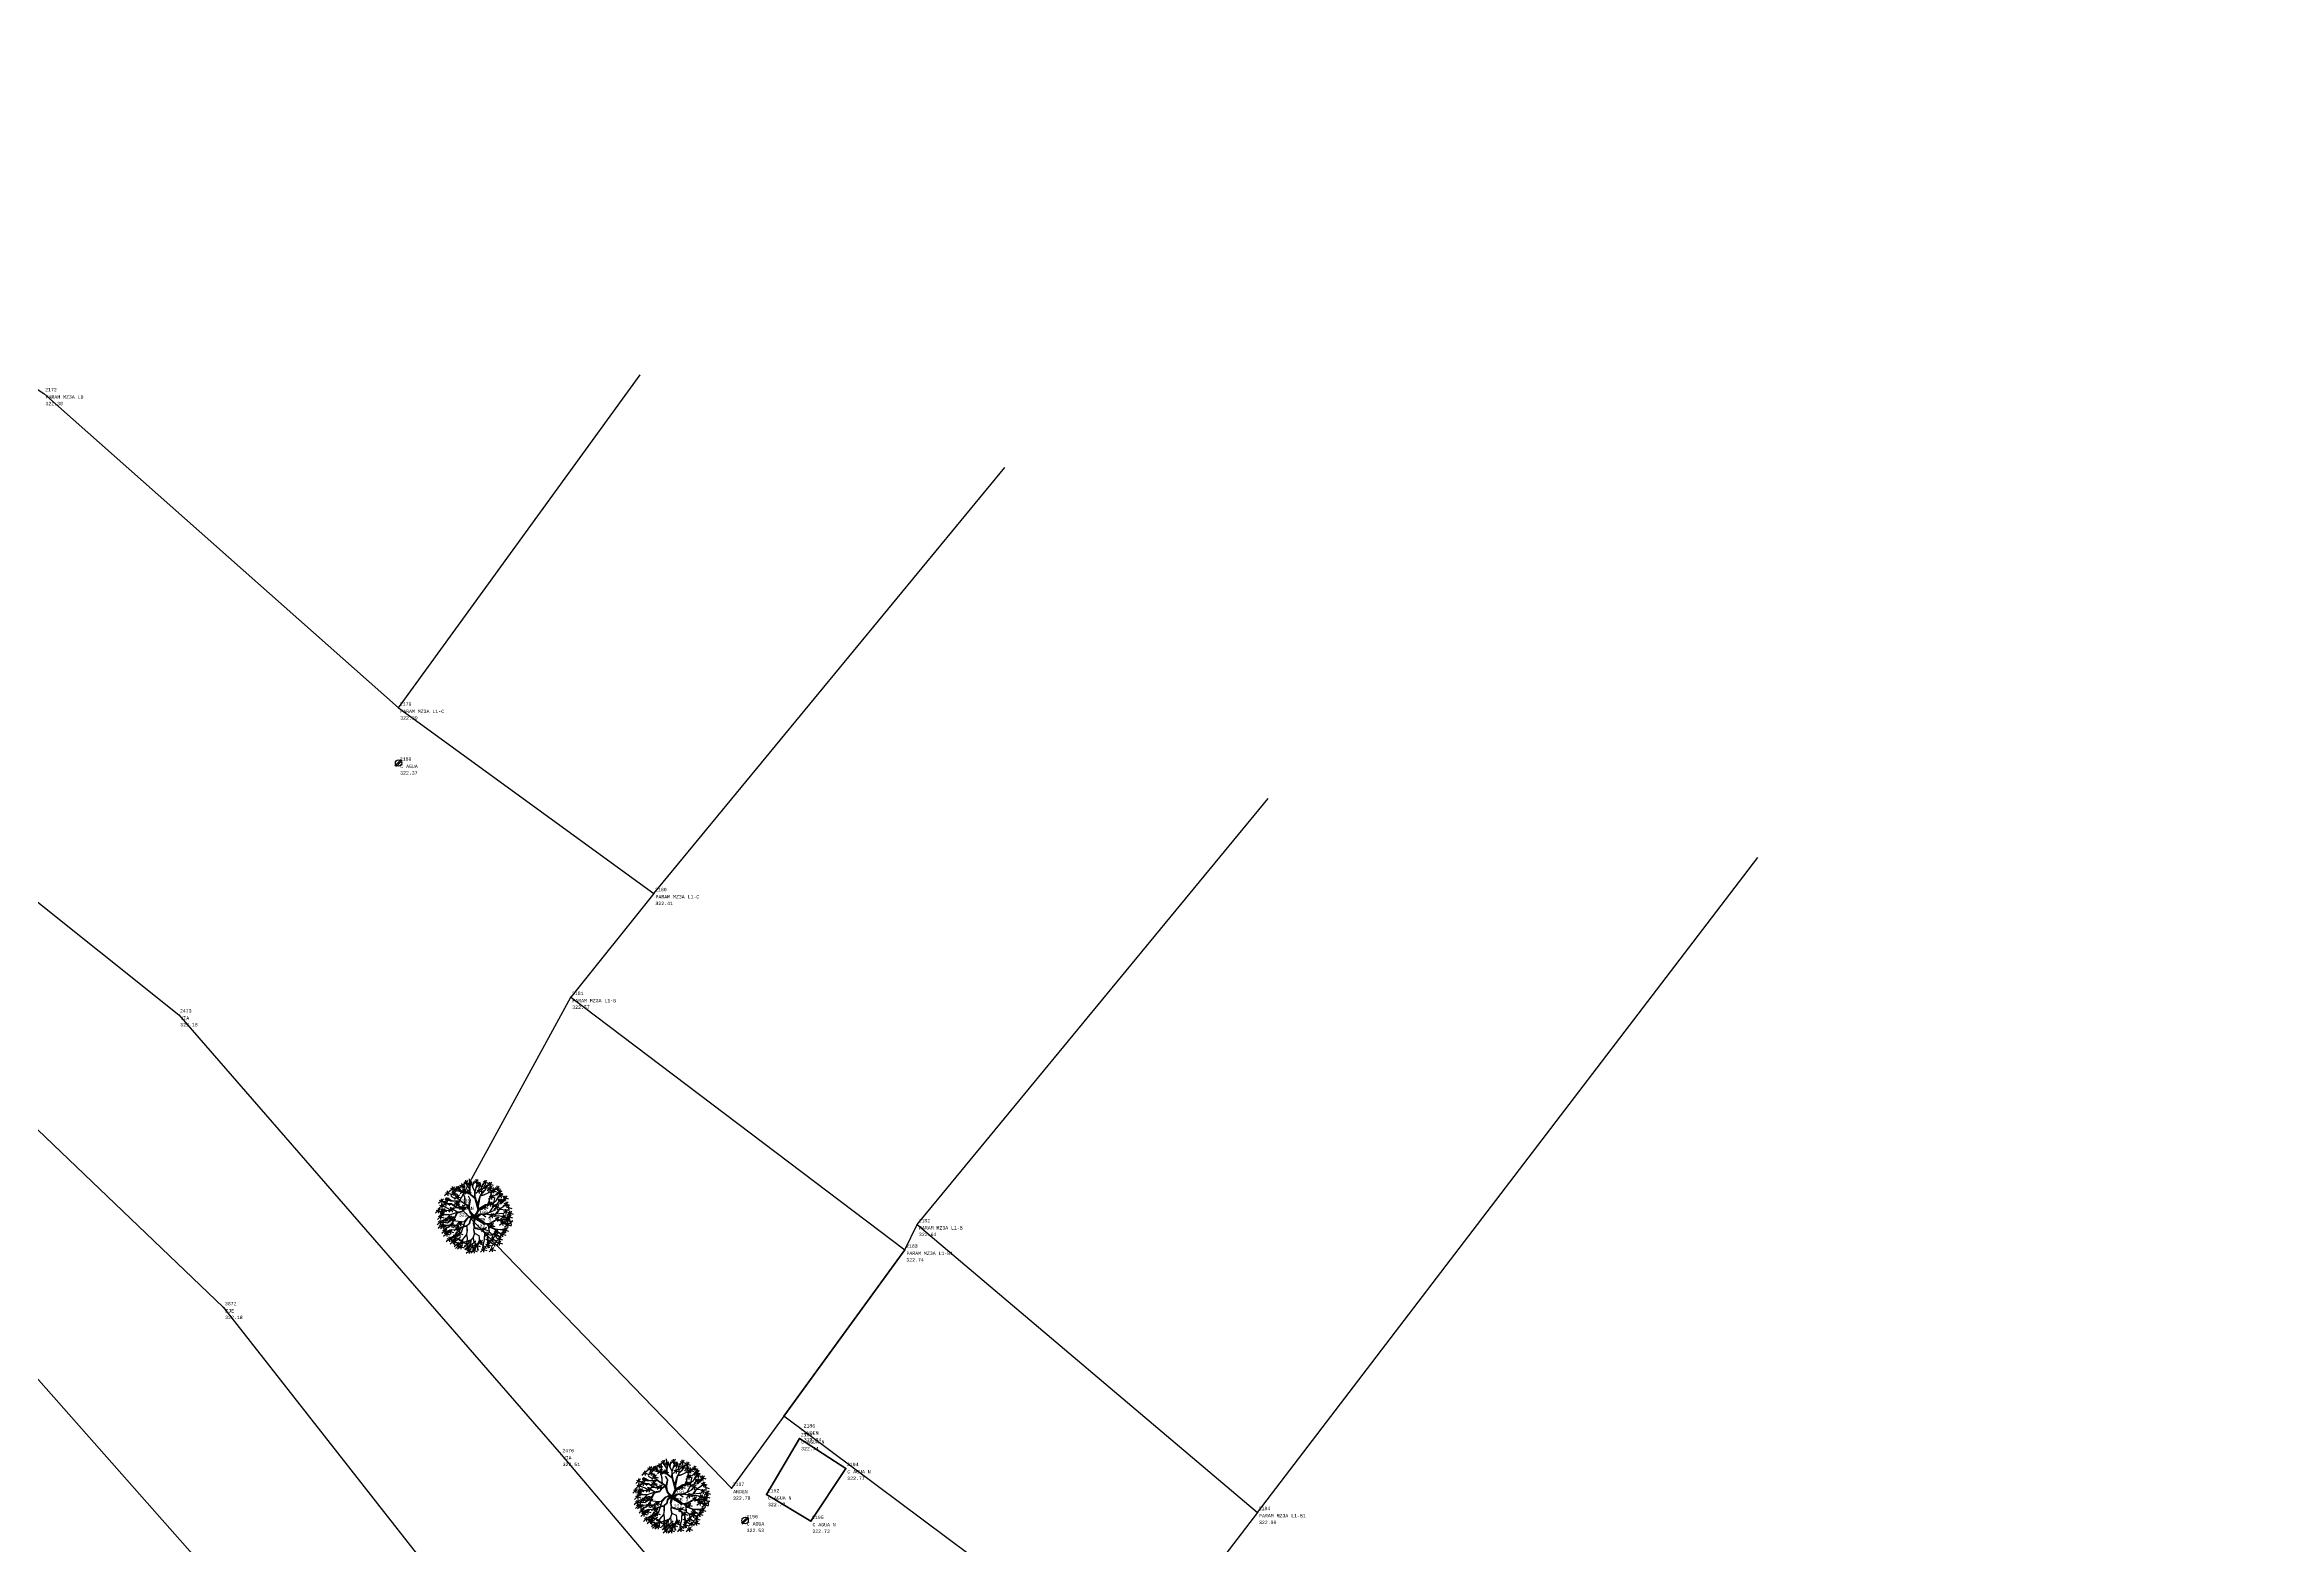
# Model space of a CAD drawing. Header units: metres. Extents: x 5050628 to 5051715, y 2427226 to 2427693.
# Drawn here: x 5051216.78 to 5051249.97, y 2427563.91 to 2427586.21 of the extents above; entities that cross this region are included whole.
import ezdxf
from ezdxf.enums import TextEntityAlignment as Align

# ---------------------------------------------------------------- set-up
doc = ezdxf.new("R2010")
doc.units = ezdxf.units.M
for name, color, linetype in [('1. Eje Vía', 7, 'Continuous'), ('2', 7, 'Continuous'), ('Anden', 252, 'Continuous'), ('ARBOLES', 3, 'Continuous'), ('CONTADOR AGUA', 255, 'Continuous'), ('CVL_PUNTO', 2, 'Continuous'), ('CVL_PUNTO_COR', 2, 'Continuous'), ('CVL_PUNTO_NUM', 2, 'Continuous'), ('Paramento', 7, 'Continuous'), ('Vía', 40, 'Continuous')]:
    doc.layers.add(name, color=color, linetype=linetype)
doc.layers.add('C. Agua Negras', color=35, linetype='Continuous', lineweight=40)
doc.styles.add('MONOTXT4', font='monotxt4.shx')

# ---------------------------------------------------------------- blocks, each defined once
blk = doc.blocks.new('ar-2')
at = {"layer": 'ARBOLES'}
for p, q in [((29.552, 112.413), (29.346, 112.23)), ((29.457, 112.43), (29.48, 112.23)), ((29.603, 112.491), (29.626, 112.29)), ((29.982, 112.455), (29.776, 112.272)), ((29.809, 112.411), (30.043, 112.339)), ((29.887, 112.473), (29.91, 112.272)), ((30.353, 112.423), (30.146, 112.24)), ((30.257, 112.441), (30.28, 112.24)), ((28.528, 111.641), (28.322, 111.457)), ((28.355, 111.596), (28.589, 111.524)), ((28.433, 111.658), (28.456, 111.457)), ((28.703, 111.533), (28.497, 111.35)), ((28.68, 111.44), (28.53, 111.502)), ((28.764, 111.682), (28.558, 111.499)), ((28.786, 111.965), (28.579, 111.782)), ((28.608, 111.55), (28.631, 111.35)), ((28.613, 111.92), (28.846, 111.848)), ((28.669, 111.7), (28.692, 111.499)), ((28.69, 111.982), (28.714, 111.782)), ((28.994, 112.147), (28.788, 111.964)), ((28.821, 112.102), (29.055, 112.03)), ((29.043, 111.964), (28.837, 111.781)), ((28.87, 111.919), (29.104, 111.847)), ((28.899, 112.164), (28.922, 111.964)), ((29.153, 111.542), (28.947, 111.359)), ((28.948, 111.981), (28.971, 111.781)), ((29.159, 112.15), (28.953, 111.966)), ((29.24, 111.943), (28.972, 112.031)), ((28.98, 111.498), (29.214, 111.426)), ((28.986, 112.105), (29.22, 112.033)), ((29.198, 111.809), (28.992, 111.626)), ((29.025, 111.764), (29.259, 111.692)), ((29.058, 111.56), (29.081, 111.359)), ((29.064, 112.167), (29.087, 111.966)), ((29.103, 111.827), (29.126, 111.626)), ((29.381, 112.272), (29.175, 112.089)), ((29.208, 112.227), (29.442, 112.155)), ((29.442, 112.04), (29.235, 111.857)), ((29.269, 111.995), (29.502, 111.923)), ((29.286, 112.289), (29.309, 112.089)), ((29.401, 112.088), (29.364, 112.162)), ((29.379, 112.368), (29.613, 112.296)), ((29.632, 112.027), (29.426, 111.844)), ((29.459, 111.982), (29.692, 111.91)), ((29.716, 112.36), (29.509, 112.177)), ((29.537, 112.044), (29.56, 111.844)), ((29.543, 112.315), (29.776, 112.243)), ((30.096, 112.061), (29.889, 111.878)), ((30.099, 112.288), (29.893, 112.105)), ((29.923, 112.016), (30.156, 111.944)), ((29.926, 112.243), (30.16, 112.171)), ((30, 112.078), (30.023, 111.878)), ((30.004, 112.305), (30.027, 112.105)), ((30.344, 112.212), (30.137, 112.029)), ((30.171, 112.168), (30.404, 112.095)), ((30.18, 112.379), (30.413, 112.306)), ((30.248, 112.23), (30.271, 112.029)), ((30.555, 112.339), (30.348, 112.155)), ((30.566, 112.171), (30.36, 111.988)), ((30.572, 111.509), (30.366, 111.326)), ((30.382, 112.294), (30.615, 112.222)), ((30.393, 112.127), (30.627, 112.054)), ((30.399, 111.465), (30.632, 111.392)), ((30.434, 111.919), (30.446, 112)), ((30.449, 111.764), (30.683, 111.692)), ((30.459, 112.356), (30.482, 112.155)), ((30.471, 112.189), (30.494, 111.988)), ((30.477, 111.527), (30.5, 111.326)), ((30.694, 112.066), (30.488, 111.883)), ((30.521, 112.021), (30.755, 111.949)), ((30.527, 111.827), (30.55, 111.626)), ((30.599, 112.083), (30.622, 111.883)), ((30.603, 111.328), (30.677, 111.671)), ((30.86, 112.173), (30.654, 111.99)), ((30.687, 112.129), (30.921, 112.056)), ((30.743, 112.051), (30.977, 111.979)), ((30.963, 111.971), (30.756, 111.788)), ((30.765, 112.191), (30.788, 111.99)), ((30.79, 111.926), (31.023, 111.854)), ((30.808, 111.591), (31.042, 111.519)), ((31.017, 111.865), (30.81, 111.682)), ((30.844, 111.82), (31.077, 111.748)), ((30.857, 111.782), (30.956, 111.857)), ((30.867, 111.988), (30.89, 111.788)), ((30.921, 111.882), (30.945, 111.682)), ((31.2, 111.764), (30.994, 111.581)), ((31.027, 111.72), (31.261, 111.648)), ((31.239, 111.509), (31.033, 111.326)), ((31.066, 111.465), (31.3, 111.392)), ((31.105, 111.782), (31.128, 111.581)), ((31.144, 111.527), (31.167, 111.326)), ((28.4, 111.227), (28.194, 111.044)), ((28.227, 111.182), (28.46, 111.11)), ((28.468, 110.742), (28.262, 110.559)), ((28.48, 110.97), (28.274, 110.787)), ((28.295, 110.697), (28.529, 110.625)), ((28.305, 111.244), (28.328, 111.044)), ((28.307, 110.925), (28.541, 110.853)), ((28.513, 110.584), (28.307, 110.401)), ((28.536, 111.431), (28.33, 111.248)), ((28.34, 110.539), (28.574, 110.467)), ((28.363, 111.387), (28.597, 111.315)), ((28.569, 111.108), (28.363, 110.925)), ((28.373, 110.759), (28.396, 110.559)), ((28.385, 110.987), (28.408, 110.787)), ((28.603, 111.231), (28.396, 111.048)), ((28.608, 110.578), (28.402, 110.395)), ((28.418, 110.601), (28.441, 110.401)), ((28.43, 111.186), (28.663, 111.114)), ((28.435, 110.533), (28.669, 110.461)), ((28.441, 111.449), (28.464, 111.248)), ((28.474, 111.126), (28.497, 110.925)), ((28.699, 110.836), (28.493, 110.653)), ((28.507, 111.248), (28.53, 111.048)), ((28.513, 110.595), (28.536, 110.395)), ((28.526, 110.791), (28.759, 110.719)), ((28.604, 110.853), (28.627, 110.653)), ((28.875, 110.925), (28.669, 110.742)), ((28.702, 110.88), (28.936, 110.808)), ((28.953, 110.629), (28.747, 110.446)), ((28.964, 111.276), (28.758, 111.092)), ((28.98, 110.902), (28.774, 110.719)), ((28.78, 110.942), (28.803, 110.742)), ((28.78, 110.585), (29.013, 110.513)), ((28.807, 110.857), (29.041, 110.785)), ((28.858, 110.647), (28.881, 110.446)), ((28.869, 111.293), (28.892, 111.092)), ((28.885, 110.919), (28.908, 110.719)), ((29.29, 111.272), (29.084, 111.452)), ((29.32, 110.686), (29.114, 110.503)), ((29.147, 110.641), (29.381, 110.569)), ((29.426, 111.381), (29.22, 111.198)), ((29.225, 110.703), (29.248, 110.503)), ((29.253, 111.336), (29.486, 111.264)), ((29.331, 111.398), (29.354, 111.198)), ((30.16, 111.33), (30.393, 111.258)), ((30.237, 111.392), (30.26, 111.192)), ((30.627, 110.614), (30.421, 110.43)), ((30.638, 111.025), (30.432, 110.841)), ((30.454, 110.569), (30.687, 110.497)), ((30.465, 110.98), (30.699, 110.908)), ((30.532, 110.631), (30.555, 110.43)), ((30.543, 111.042), (30.566, 110.841)), ((30.85, 111.375), (30.644, 111.192)), ((30.868, 110.88), (30.662, 110.697)), ((30.677, 111.33), (30.911, 111.258)), ((30.755, 111.392), (30.778, 111.192)), ((30.773, 110.897), (30.796, 110.697)), ((31.089, 110.713), (30.883, 110.53)), ((30.916, 110.668), (31.15, 110.596)), ((31.128, 110.97), (30.922, 110.787)), ((30.994, 110.73), (31.017, 110.53)), ((31.222, 111.198), (31.016, 111.015)), ((31.033, 110.987), (31.056, 110.787)), ((31.049, 111.153), (31.283, 111.081)), ((31.276, 110.82), (31.07, 110.637)), ((31.094, 111.372), (31.231, 111.378)), ((31.301, 110.632), (31.094, 110.449)), ((31.103, 110.776), (31.336, 110.704)), ((31.127, 111.215), (31.15, 111.015)), ((31.128, 110.587), (31.361, 110.515)), ((31.368, 110.97), (31.162, 110.787)), ((31.164, 111.32), (31.398, 111.248)), ((31.181, 110.838), (31.204, 110.637)), ((31.394, 111.125), (31.188, 110.942)), ((31.195, 110.925), (31.428, 110.853)), ((31.205, 110.649), (31.228, 110.449)), ((31.221, 111.081), (31.455, 111.009)), ((31.433, 110.725), (31.227, 110.542)), ((31.242, 111.382), (31.265, 111.182)), ((31.273, 110.987), (31.296, 110.787)), ((31.299, 111.143), (31.322, 110.942)), ((31.338, 110.742), (31.361, 110.542)), ((28.669, 110.386), (28.463, 110.203)), ((28.738, 110.254), (28.532, 110.071)), ((28.565, 110.21), (28.798, 110.138)), ((28.574, 110.403), (28.597, 110.203)), ((28.848, 110.035), (28.641, 109.852)), ((28.643, 110.272), (28.666, 110.071)), ((28.675, 109.99), (28.908, 109.918)), ((28.897, 110.351), (28.69, 110.168)), ((28.724, 110.306), (28.957, 110.234)), ((28.752, 110.053), (28.776, 109.852)), ((28.801, 110.368), (28.825, 110.168)), ((29.013, 109.94), (28.807, 109.757)), ((28.84, 109.895), (29.074, 109.823)), ((29.048, 110.123), (28.842, 109.94)), ((28.875, 110.078), (29.109, 110.006)), ((28.918, 109.957), (28.941, 109.757)), ((28.953, 110.14), (28.976, 109.94)), ((28.974, 109.92), (28.997, 109.72)), ((29.183, 110.491), (28.977, 110.308)), ((29.186, 109.821), (28.979, 109.638)), ((29.01, 110.446), (29.243, 110.374)), ((29.235, 109.753), (29.028, 109.57)), ((29.237, 110.04), (29.031, 109.856)), ((29.064, 109.995), (29.297, 109.923)), ((29.088, 110.508), (29.111, 110.308)), ((29.09, 109.838), (29.113, 109.638)), ((29.113, 110.228), (29.346, 110.156)), ((29.331, 109.718), (29.124, 109.535)), ((29.139, 109.77), (29.162, 109.57)), ((29.158, 109.673), (29.391, 109.601)), ((29.181, 109.913), (29.414, 109.841)), ((29.23, 109.845), (29.463, 109.773)), ((29.235, 109.735), (29.259, 109.535)), ((29.603, 109.817), (29.397, 109.634)), ((29.459, 109.65), (29.692, 109.578)), ((29.508, 109.835), (29.531, 109.634)), ((29.514, 109.523), (29.632, 109.679)), ((29.537, 109.712), (29.56, 109.512)), ((29.581, 109.897), (29.605, 109.696)), ((29.654, 109.673), (29.887, 109.601)), ((29.887, 109.874), (29.681, 109.691)), ((29.904, 109.773), (29.698, 109.59)), ((29.731, 109.735), (29.754, 109.535)), ((30.01, 109.763), (29.803, 109.579)), ((29.869, 109.753), (29.831, 109.61)), ((29.831, 109.61), (29.85, 109.479)), ((29.837, 109.718), (30.07, 109.646)), ((29.914, 109.78), (29.938, 109.579)), ((30.165, 109.907), (29.959, 109.724)), ((29.992, 109.862), (30.226, 109.79)), ((30.282, 109.601), (30.076, 109.418)), ((30.328, 110.446), (30.122, 110.263)), ((30.155, 110.402), (30.389, 110.329)), ((30.167, 109.616), (30.211, 109.523)), ((30.187, 109.618), (30.21, 109.418)), ((30.449, 110.246), (30.243, 110.063)), ((30.471, 109.796), (30.265, 109.613)), ((30.276, 110.201), (30.51, 110.129)), ((30.294, 109.956), (30.527, 109.884)), ((30.298, 109.751), (30.532, 109.679)), ((30.354, 110.263), (30.377, 110.063)), ((30.376, 109.813), (30.399, 109.613)), ((30.645, 109.605), (30.439, 109.422)), ((30.65, 110.024), (30.444, 109.841)), ((30.477, 109.979), (30.71, 109.907)), ((30.743, 109.829), (30.537, 109.646)), ((30.55, 109.623), (30.573, 109.422)), ((30.555, 110.041), (30.578, 109.841)), ((30.57, 109.784), (30.804, 109.712)), ((30.811, 110.324), (30.605, 110.14)), ((30.811, 110.191), (30.605, 110.008)), ((30.638, 110.279), (30.872, 110.207)), ((30.648, 109.846), (30.671, 109.646)), ((30.716, 110.341), (30.739, 110.14)), ((30.716, 110.208), (30.739, 110.008)), ((30.94, 109.879), (30.733, 109.696)), ((30.944, 110.051), (30.738, 109.868)), ((30.767, 109.835), (31, 109.763)), ((30.771, 110.006), (31.004, 109.934)), ((30.844, 109.897), (30.867, 109.696)), ((30.849, 110.068), (30.872, 109.868)), ((31.078, 110.24), (30.872, 110.057)), ((30.883, 110.226), (31.007, 110.065)), ((30.905, 110.195), (31.138, 110.123)), ((30.983, 110.257), (31.006, 110.057)), ((31.2, 110.407), (30.994, 110.224)), ((31.105, 110.425), (31.128, 110.224)), ((29.684, 109.547), (29.478, 109.364)), ((29.511, 109.502), (29.745, 109.43)), ((29.589, 109.564), (29.612, 109.364)), ((29.887, 109.556), (29.681, 109.373)), ((29.714, 109.512), (29.948, 109.44)), ((29.792, 109.574), (29.815, 109.373)), ((30.109, 109.556), (30.343, 109.484)), ((30.472, 109.561), (30.706, 109.489))]:
    blk.add_line(p, q, dxfattribs=at)
at = {"layer": 'ARBOLES', "color": 27}
for p, q in [((28.53, 111.488), (28.763, 111.416)), ((28.591, 111.638), (28.825, 111.565)), ((28.853, 111.558), (28.611, 111.664)), ((28.853, 111.564), (28.636, 111.67)), ((28.897, 111.564), (28.654, 111.695)), ((28.978, 111.677), (28.853, 111.744)), ((29.245, 111.558), (28.853, 111.558)), ((29.041, 111.839), (28.91, 111.982)), ((29.091, 111.677), (28.978, 111.677)), ((29.102, 111.683), (29.041, 111.839)), ((29.245, 111.956), (29.091, 112.149)), ((29.258, 111.564), (29.102, 111.683)), ((29.115, 112.149), (29.24, 111.988)), ((29.24, 111.988), (29.14, 112.174)), ((29.277, 111.969), (29.158, 112.187)), ((29.383, 111.888), (29.245, 111.956)), ((29.494, 111.409), (29.245, 111.558)), ((29.563, 111.334), (29.271, 111.534)), ((29.383, 111.9), (29.277, 111.969)), ((29.346, 112.057), (29.369, 111.857)), ((29.37, 111.844), (29.414, 112.149)), ((29.42, 111.733), (29.37, 111.844)), ((29.37, 111.844), (29.42, 111.683)), ((29.494, 111.894), (29.383, 111.9)), ((29.588, 111.876), (29.383, 111.888)), ((29.414, 112.149), (29.395, 112.287)), ((29.42, 111.683), (29.414, 111.471)), ((29.439, 111.458), (29.42, 111.733)), ((29.619, 111.888), (29.494, 111.894)), ((29.638, 112.025), (29.5, 112.311)), ((29.662, 111.601), (29.576, 111.757)), ((29.862, 111.657), (29.588, 111.876)), ((29.6, 111.352), (29.656, 111.595)), ((29.638, 112.218), (29.619, 112.342)), ((29.619, 111.888), (29.644, 112.043)), ((29.62, 112.377), (29.643, 112.177)), ((29.625, 111.346), (29.662, 111.601)), ((29.638, 112.342), (29.65, 112.224)), ((29.644, 112.043), (29.638, 112.218)), ((29.638, 111.906), (29.644, 111.863)), ((29.644, 111.993), (29.662, 112.348)), ((29.669, 111.832), (29.644, 111.993)), ((29.881, 111.664), (29.669, 111.832)), ((29.756, 112.137), (29.688, 112.342)), ((29.762, 112.143), (29.787, 112.361)), ((29.849, 111.956), (29.762, 112.143)), ((29.837, 111.701), (29.855, 111.95)), ((29.874, 111.677), (29.849, 111.956)), ((29.855, 111.956), (29.974, 112.361)), ((29.98, 111.197), (29.862, 111.657)), ((29.967, 111.378), (29.881, 111.664)), ((29.961, 111.421), (30.067, 111.77)), ((29.98, 111.384), (30.017, 111.534)), ((29.998, 111.365), (30.08, 111.794)), ((30.129, 112.131), (30.048, 112.355)), ((30.08, 111.794), (30.142, 111.882)), ((30.086, 111.776), (30.223, 111.82)), ((30.104, 111.813), (30.229, 111.826)), ((30.142, 111.882), (30.129, 112.131)), ((30.136, 112.137), (30.229, 112.305)), ((30.142, 111.919), (30.297, 112.038)), ((30.147, 111.882), (30.297, 112.031)), ((30.223, 111.82), (30.428, 111.913)), ((30.297, 112.031), (30.396, 112.249)), ((30.385, 111.421), (30.459, 111.59)), ((30.622, 111.809), (30.416, 111.626)), ((30.422, 111.421), (30.446, 111.502)), ((30.428, 111.913), (30.739, 112.056)), ((30.446, 111.502), (30.491, 111.701)), ((30.484, 111.714), (30.546, 111.888)), ((30.491, 111.701), (30.701, 111.8)), ((30.502, 111.739), (30.695, 111.794)), ((30.546, 111.888), (30.595, 111.956)), ((30.565, 111.446), (30.739, 111.577)), ((30.595, 111.956), (30.621, 112.125)), ((30.701, 111.8), (30.857, 111.963)), ((30.739, 111.577), (30.857, 111.782)), ((30.757, 111.863), (30.87, 111.943)), ((30.757, 111.85), (30.882, 111.919)), ((30.981, 111.635), (30.775, 111.452)), ((30.783, 111.648), (31.017, 111.576)), ((30.789, 111.434), (30.895, 111.621)), ((30.886, 111.653), (30.909, 111.452)), ((30.939, 111.453), (31.088, 111.652)), ((30.939, 111.453), (31.119, 111.614)), ((28.396, 111.064), (28.63, 110.991)), ((28.406, 110.992), (28.767, 110.98)), ((28.786, 110.98), (28.412, 111.011)), ((28.648, 110.817), (28.418, 110.705)), ((28.637, 111.16), (28.419, 111.135)), ((28.431, 111.16), (28.556, 111.166)), ((28.723, 111.148), (28.437, 111.198)), ((28.699, 110.637), (28.456, 110.675)), ((28.568, 110.525), (28.462, 110.5)), ((28.63, 110.525), (28.475, 110.482)), ((28.711, 111.253), (28.481, 111.359)), ((28.755, 110.538), (28.537, 110.532)), ((28.923, 110.563), (28.63, 110.525)), ((28.804, 110.979), (28.648, 110.817)), ((28.853, 111.44), (28.68, 111.44)), ((28.848, 110.743), (28.699, 110.637)), ((28.829, 111.166), (28.711, 111.253)), ((28.823, 111.166), (28.723, 111.148)), ((28.848, 111.434), (28.755, 111.366)), ((28.791, 111.231), (29.025, 111.159)), ((28.991, 110.793), (28.798, 110.5)), ((29.102, 111.085), (28.804, 110.979)), ((29.116, 111.085), (28.811, 111.284)), ((29.016, 111.278), (28.823, 111.166)), ((28.985, 110.805), (28.848, 110.743)), ((29.091, 111.303), (28.853, 111.44)), ((29.041, 111.297), (28.854, 111.434)), ((29.284, 110.681), (28.916, 110.724)), ((29.06, 110.538), (28.923, 110.563)), ((29.066, 110.532), (28.923, 110.438)), ((29.072, 111.067), (28.973, 110.799)), ((29.103, 111.06), (28.985, 110.805)), ((28.997, 111.173), (29.14, 111.098)), ((29.246, 111.253), (29.016, 111.278)), ((29.234, 111.272), (29.041, 111.297)), ((29.178, 110.669), (29.06, 110.538)), ((29.277, 111.259), (29.091, 111.303)), ((29.339, 111.129), (29.102, 111.085)), ((29.109, 111.067), (29.327, 111.116)), ((29.408, 110.693), (29.178, 110.669)), ((29.408, 111.26), (29.265, 111.26)), ((29.421, 110.687), (29.271, 110.245)), ((29.457, 111.285), (29.277, 111.259)), ((29.47, 111.285), (29.339, 111.129)), ((29.433, 111.278), (29.339, 111.129)), ((29.545, 110.868), (29.377, 110.693)), ((29.551, 110.861), (29.408, 110.693)), ((29.433, 110.693), (29.582, 110.868)), ((29.544, 111.334), (29.457, 111.285)), ((29.55, 111.309), (29.47, 111.285)), ((29.619, 111.328), (29.494, 111.409)), ((29.613, 110.612), (29.514, 110.525)), ((29.582, 110.575), (29.514, 110.519)), ((29.738, 110.942), (29.545, 110.868)), ((29.55, 111.309), (29.625, 111.135)), ((29.756, 110.917), (29.551, 110.861)), ((29.595, 111.266), (29.563, 111.334)), ((29.626, 110.6), (29.582, 110.575)), ((29.644, 111.11), (29.6, 111.322)), ((29.644, 110.774), (29.613, 110.612)), ((29.656, 111.129), (29.619, 111.328)), ((29.651, 110.743), (29.626, 110.6)), ((29.763, 110.923), (29.638, 111.098)), ((29.749, 110.967), (29.644, 111.11)), ((29.848, 110.918), (29.651, 110.743)), ((29.756, 110.992), (29.656, 111.129)), ((29.657, 110.768), (29.781, 110.936)), ((29.812, 110.923), (29.657, 110.768)), ((29.855, 110.917), (29.749, 110.967)), ((29.855, 110.917), (29.756, 110.992)), ((29.812, 110.874), (29.769, 110.625)), ((29.848, 110.918), (29.775, 110.612)), ((29.775, 110.612), (29.812, 110.457)), ((29.856, 110.812), (29.8, 110.618)), ((29.8, 110.618), (29.825, 110.469)), ((29.848, 110.918), (29.98, 111.197)), ((29.848, 110.918), (30.004, 111.179)), ((29.848, 110.918), (29.887, 110.811)), ((29.893, 110.954), (29.881, 110.917)), ((29.881, 110.917), (29.905, 110.817)), ((29.887, 110.811), (30.223, 110.599)), ((29.905, 110.817), (29.918, 110.917)), ((29.918, 110.992), (30.017, 111.16)), ((29.918, 110.936), (30.043, 111.017)), ((29.918, 110.917), (29.918, 110.992)), ((29.924, 110.911), (30.018, 110.986)), ((29.93, 110.898), (30.291, 110.618)), ((29.937, 110.805), (29.93, 110.867)), ((29.93, 110.867), (30.21, 110.655)), ((30.204, 110.631), (29.937, 110.805)), ((29.949, 110.886), (30.092, 111.005)), ((29.998, 111.352), (29.967, 111.378)), ((30.21, 110.655), (29.967, 110.811)), ((30.004, 111.179), (29.974, 111.346)), ((30.017, 111.179), (29.998, 111.352)), ((30.017, 111.246), (30.297, 111.409)), ((30.018, 110.986), (30.105, 111.017)), ((30.03, 111.209), (30.253, 111.359)), ((30.036, 111.179), (30.309, 111.396)), ((30.092, 111.005), (30.155, 111.005)), ((30.105, 111.017), (30.298, 111.017)), ((30.333, 111.375), (30.126, 111.192)), ((30.155, 111.005), (30.31, 110.892)), ((30.192, 110.986), (30.323, 111.011)), ((30.291, 110.618), (30.204, 110.631)), ((30.223, 110.599), (30.341, 110.593)), ((30.279, 111.017), (30.472, 111.091)), ((30.297, 111.409), (30.422, 111.421)), ((30.298, 111.017), (30.422, 110.992)), ((30.309, 111.396), (30.471, 111.409)), ((30.309, 110.618), (30.372, 110.618)), ((30.341, 110.593), (30.422, 110.493)), ((30.348, 111.017), (30.478, 111.091)), ((30.372, 110.618), (30.502, 110.649)), ((30.403, 110.581), (30.446, 110.493)), ((30.409, 110.581), (30.534, 110.643)), ((30.422, 110.992), (30.727, 111.017)), ((30.471, 111.409), (30.565, 111.446)), ((30.472, 111.091), (30.609, 111.322)), ((30.491, 111.091), (30.721, 111.21)), ((30.502, 110.649), (30.739, 110.787)), ((30.528, 110.992), (30.659, 110.986)), ((30.534, 110.643), (30.733, 110.768)), ((30.609, 111.322), (30.783, 111.434)), ((30.615, 111.366), (30.789, 111.44)), ((30.628, 111.005), (30.721, 110.955)), ((30.695, 110.835), (30.928, 110.763)), ((30.721, 110.955), (30.908, 110.942)), ((30.727, 111.017), (30.876, 111.216)), ((30.733, 110.768), (30.9, 110.737)), ((30.739, 110.787), (30.882, 110.755)), ((30.746, 111.023), (30.976, 111.048)), ((30.777, 111.036), (30.889, 111.229)), ((30.783, 111.434), (30.939, 111.453)), ((30.876, 111.216), (31.094, 111.372)), ((30.882, 110.755), (31.199, 110.787)), ((30.889, 111.216), (31.275, 111.173)), ((30.9, 110.737), (31.156, 110.631)), ((31.138, 110.612), (30.907, 110.724)), ((30.908, 110.942), (31.293, 110.874)), ((31.181, 110.811), (30.919, 110.761)), ((30.955, 110.925), (31.189, 110.853)), ((30.976, 111.048), (31.063, 111.042)), ((31.249, 110.581), (31.138, 110.612)), ((31.261, 110.599), (31.144, 110.625)), ((31.156, 110.631), (31.274, 110.625)), ((31.298, 110.798), (31.181, 110.811)), ((31.199, 110.787), (31.293, 110.755)), ((31.298, 110.78), (31.224, 110.792)), ((28.496, 110.341), (28.729, 110.269)), ((28.798, 110.5), (28.531, 110.339)), ((28.86, 110.357), (28.58, 110.27)), ((28.705, 110.282), (28.58, 110.257)), ((28.599, 110.233), (28.705, 110.282)), ((28.612, 110.208), (28.842, 110.345)), ((28.991, 110.096), (28.755, 109.984)), ((29.109, 110.339), (28.86, 110.357)), ((29.035, 110.158), (28.96, 109.791)), ((29.091, 110.245), (28.973, 109.766)), ((29.078, 110.251), (28.991, 110.096)), ((29.184, 110.282), (29.078, 110.251)), ((29.286, 110.273), (29.08, 110.09)), ((29.215, 109.772), (29.085, 109.691)), ((29.271, 110.245), (29.103, 110.052)), ((29.228, 110.432), (29.109, 110.339)), ((29.122, 110.332), (29.228, 110.407)), ((29.228, 110.407), (29.165, 110.282)), ((29.253, 110.426), (29.184, 110.282)), ((29.191, 110.29), (29.214, 110.09)), ((29.676, 109.915), (29.215, 109.772)), ((29.414, 110.507), (29.228, 110.432)), ((29.246, 109.784), (29.713, 109.952)), ((29.427, 110.494), (29.253, 110.426)), ((29.302, 109.679), (29.259, 109.616)), ((29.321, 109.952), (29.302, 109.679)), ((29.489, 110.152), (29.321, 109.952)), ((29.514, 110.519), (29.414, 110.507)), ((29.632, 109.695), (29.426, 109.512)), ((29.501, 110.482), (29.427, 110.494)), ((29.677, 109.879), (29.47, 109.696)), ((29.663, 109.729), (29.47, 109.517)), ((29.52, 110.332), (29.489, 110.152)), ((29.52, 109.984), (29.489, 109.753)), ((29.495, 110.164), (29.52, 109.984)), ((29.501, 110.519), (29.52, 110.332)), ((29.52, 110.307), (29.526, 110.513)), ((29.663, 109.722), (29.539, 109.511)), ((29.682, 109.915), (29.663, 109.729)), ((29.781, 110.027), (29.682, 109.915)), ((29.831, 110.195), (29.775, 110.04)), ((29.775, 110.04), (29.787, 109.884)), ((29.8, 110.45), (29.787, 110.357)), ((29.787, 110.357), (29.819, 110.183)), ((29.787, 109.884), (29.869, 109.753)), ((29.819, 110.432), (29.794, 110.364)), ((29.794, 110.364), (29.837, 110.208)), ((29.812, 110.457), (29.887, 110.413)), ((29.825, 110.469), (29.912, 110.426)), ((29.837, 110.208), (30.018, 110.12)), ((29.875, 109.753), (29.999, 109.492)), ((29.887, 110.413), (30.124, 110.345)), ((29.912, 110.426), (30.092, 110.37)), ((30.024, 109.909), (29.955, 109.76)), ((29.962, 109.747), (29.955, 109.486)), ((30.043, 109.915), (29.962, 109.747)), ((30.018, 110.12), (30.043, 109.915)), ((30.03, 109.965), (30.024, 109.909)), ((30.043, 109.915), (30.099, 109.772)), ((30.285, 110.413), (30.055, 110.382)), ((30.07, 109.924), (30.093, 109.724)), ((30.099, 109.772), (30.335, 109.573)), ((30.124, 110.37), (30.254, 110.264)), ((30.124, 110.345), (30.248, 110.245)), ((30.13, 110.37), (30.285, 110.413)), ((30.235, 109.934), (30.167, 109.616)), ((30.248, 110.245), (30.235, 109.934)), ((30.26, 110.257), (30.379, 110.071)), ((30.366, 110.046), (30.379, 109.853)), ((30.397, 109.585), (30.372, 109.841)), ((30.379, 110.071), (30.397, 109.884)), ((30.379, 109.853), (30.422, 109.592)), ((30.391, 109.884), (30.441, 109.592)), ((30.397, 109.884), (30.652, 109.735)), ((30.416, 110.488), (30.428, 110.282)), ((30.422, 110.493), (30.701, 110.369)), ((30.428, 110.282), (30.546, 110.189)), ((30.453, 110.282), (30.435, 110.482)), ((30.446, 110.493), (30.695, 110.388)), ((30.546, 110.189), (30.615, 109.971)), ((30.565, 110.171), (30.814, 110.102)), ((30.578, 110.189), (30.827, 110.108)), ((30.615, 109.971), (30.771, 109.853)), ((30.638, 110.146), (30.872, 110.074)), ((30.683, 110.364), (30.883, 110.226)), ((30.695, 110.388), (31, 110.35)), ((30.701, 110.369), (31.019, 110.376)), ((30.827, 110.108), (30.914, 109.977)), ((31, 110.35), (31.099, 110.195)), ((31.019, 110.376), (31.231, 110.443)), ((31.027, 110.363), (31.261, 110.29))]:
    blk.add_line(p, q, dxfattribs=at)
blk = doc.blocks.new('CONT')
for p, q in [((-0.018, 0.018), (-0.141, -0.106)), ((-0.018, 0.018), (0.106, 0.141)), ((0.018, -0.018), (0.141, 0.106)), ((0.018, -0.018), (-0.106, -0.141))]:
    blk.add_line(p, q)
blk.add_circle((0, 0), 0.125)
blk = doc.blocks.new('A$Cf7b1f20d')
at = {"layer": '2', "xscale": 2, "yscale": 2, "zscale": 2}
blk.add_blockref('CONT', (0.28, 0.28), dxfattribs=at)

msp = doc.modelspace()

# ---------------------------------------------------------------- linework, layer by layer
at = {"layer": '1. Eje Vía', "elevation": 280.286, "flags": 128}
msp.add_lwpolyline([(5051134.96, 2427542.765), (5051136.762, 2427550.747), (5051140.146, 2427557.639), (5051145.715, 2427563.414), (5051152.129, 2427568.918), (5051158.878, 2427573.977), (5051164.148, 2427577.812), (5051170.819, 2427581.928), (5051177.257, 2427585.087), (5051183.701, 2427585.878), (5051190.33, 2427585.765), (5051196.888, 2427583.281), (5051203.2, 2427580.039), (5051209.101, 2427576.436), (5051214.374, 2427572.29), (5051219.438, 2427567.447), (5051223.217, 2427562.623), (5051227.421, 2427557.665), (5051231.897, 2427551.837), (5051237.2, 2427546.823), (5051244.163, 2427543.332), (5051251.264, 2427540.992)], dxfattribs=at)
at = {"layer": 'Anden', "elevation": 321.981, "flags": 128}
for points in [[(5051229.554, 2427568.302), (5051226.98, 2427564.762), (5051222.91, 2427568.971), (5051224.592, 2427572.057), (5051229.554, 2427568.302)], [(5051229.74, 2427568.68), (5051234.791, 2427564.402), (5051232.929, 2427561.97), (5051227.759, 2427565.834), (5051229.554, 2427568.302), (5051229.74, 2427568.68)]]:
    msp.add_lwpolyline(points, dxfattribs=at)
at = {"layer": 'C. Agua Negras', "elevation": 323.201, "flags": 128}
msp.add_lwpolyline([(5051228.158, 2427564.27), (5051227.499, 2427564.667), (5051227.991, 2427565.498), (5051228.676, 2427565.056), (5051228.158, 2427564.27)], dxfattribs=at)
at = {"layer": 'CVL_PUNTO', "color": 4}
for p in [(5051222.037, 2427576.355, 322.858), (5051222.037, 2427576.355, 322.858), (5051222.036, 2427575.538, 322.836), (5051222.036, 2427575.538, 322.836), (5051225.827, 2427573.599, 322.875), (5051225.827, 2427573.599, 322.875), (5051224.592, 2427572.057, 323.038), (5051224.592, 2427572.057, 323.038), (5051218.771, 2427571.796, 322.65), (5051218.771, 2427571.796, 322.65), (5051222.91, 2427568.971, 323.105), (5051222.91, 2427568.971, 323.105), (5051223.17, 2427568.801, 323.058), (5051223.17, 2427568.801, 323.058), (5051229.74, 2427568.68, 323.104), (5051229.74, 2427568.68, 323.104), (5051229.554, 2427568.302, 323.203), (5051229.554, 2427568.302, 323.203), (5051219.438, 2427567.447, 322.643), (5051219.438, 2427567.447, 322.643), (5051228.032, 2427565.63, 323.505), (5051228.032, 2427565.63, 323.505), (5051224.45, 2427565.263, 322.978), (5051224.45, 2427565.263, 322.978), (5051227.991, 2427565.498, 323.207), (5051227.991, 2427565.498, 323.207), (5051228.676, 2427565.056, 323.234), (5051228.676, 2427565.056, 323.234), (5051226.099, 2427564.642, 323.334), (5051226.099, 2427564.642, 323.334), (5051226.98, 2427564.762, 323.244), (5051226.98, 2427564.762, 323.244), (5051227.499, 2427564.667, 323.235), (5051227.499, 2427564.667, 323.235), (5051227.182, 2427564.282, 322.997), (5051227.182, 2427564.282, 322.997), (5051228.158, 2427564.27, 323.201), (5051228.158, 2427564.27, 323.201), (5051234.791, 2427564.402, 323.45), (5051234.791, 2427564.402, 323.45)]:
    msp.add_point(p, dxfattribs=at)
at = {"layer": 'Paramento', "elevation": 321.981, "flags": 128}
for points in [[(5051205.782, 2427599.611), (5051200.898, 2427591.163), (5051204.726, 2427588.918), (5051208.164, 2427586.989), (5051211.859, 2427584.223), (5051216.769, 2427581.026), (5051222.037, 2427576.355), (5051225.827, 2427573.599), (5051224.592, 2427572.057), (5051229.554, 2427568.302), (5051229.74, 2427568.68), (5051234.791, 2427564.402), (5051242.221, 2427574.133)], [(5051222.037, 2427576.355), (5051225.622, 2427581.303)], [(5051225.827, 2427573.599), (5051231.038, 2427579.926)], [(5051229.74, 2427568.68), (5051234.951, 2427575.007)]]:
    msp.add_lwpolyline(points, dxfattribs=at)
at = {"layer": 'Vía'}
for points in [[(5051168.344, 2427607.124, 319.716), (5051170.337, 2427601.384, 319.719), (5051173.808, 2427595.742, 319.818), (5051178.107, 2427591.993, 319.961), (5051183.737, 2427589.04, 320.414), (5051187.703, 2427588.881, 320.8), (5051194.955, 2427586.931, 321.371), (5051201.858, 2427583.986, 321.754), (5051207.998, 2427580.423, 322.098), (5051214.036, 2427575.581, 322.429), (5051218.771, 2427571.796, 322.65), (5051224.45, 2427565.263, 322.978), (5051229.055, 2427559.831, 323.359), (5051233.366, 2427554.308, 323.557), (5051239.032, 2427549.051, 323.809), (5051244.712, 2427545.306, 324.125), (5051252.529, 2427543.179, 324.46)], [(5051136.782, 2427538.62, 315.539), (5051137.127, 2427545.381, 315.984), (5051138.605, 2427551.061, 316.387), (5051140.806, 2427554.958, 316.548), (5051145.612, 2427560.973, 317.013), (5051153.448, 2427567.795, 317.661), (5051160.064, 2427572.822, 318.114), (5051167.526, 2427576.881, 318.873), (5051173.411, 2427580.047, 319.434), (5051177.638, 2427581.979, 319.766), (5051183.229, 2427582.744, 320.301), (5051186.639, 2427581.737, 320.511), (5051193.474, 2427581.807, 321.23), (5051199.756, 2427579.224, 321.713), (5051205.462, 2427575.307, 321.94), (5051211.113, 2427571.691, 322.274), (5051215.336, 2427567.899, 322.462), (5051220.623, 2427561.916, 322.789), (5051225.064, 2427556.822, 323.16), (5051229.599, 2427551.097, 323.524), (5051235.865, 2427545.419, 323.855), (5051242.377, 2427540.787, 324.142)]]:
    msp.add_polyline3d(points, dxfattribs=at)

# ---------------------------------------------------------------- block references
at = {"layer": 'ARBOLES', "lineweight": 0, "xscale": 0.3543167345633265, "yscale": 0.3543167345633265, "zscale": 0.3543167345633265}
for p in [(5051212.594, 2427529.501, 323.058), (5051215.523, 2427525.342, 323.334)]:
    msp.add_blockref('ar-2', p, dxfattribs=at)
at = {"layer": 'CONTADOR AGUA', "xscale": 0.1909267939007097, "yscale": 0.1909267939007097, "zscale": 0.1909267939007097, "rotation": 359.587882972625}
for p in [(5051221.982, 2427575.484, 322.836), (5051227.128, 2427564.228, 322.997)]:
    msp.add_blockref('A$Cf7b1f20d', p, dxfattribs=at)

# ---------------------------------------------------------------- texts
at = {"layer": 'CVL_PUNTO_COR', "color": 4, "style": 'MONOTXT4'}
for s, p in [('322.30', (5051216.792, 2427580.903, 322.771)), ('322.39', (5051222.06, 2427576.232, 322.858)), ('322.37', (5051222.059, 2427575.415, 322.836)), ('322.41', (5051225.85, 2427573.476, 322.875)), ('322.57', (5051224.615, 2427571.934, 323.038)), ('322.18', (5051218.794, 2427571.673, 322.65)), ('322.64', (5051222.933, 2427568.848, 323.105)), ('322.59', (5051223.193, 2427568.678, 323.058)), ('322.64', (5051229.763, 2427568.557, 323.104)), ('322.74', (5051229.577, 2427568.179, 323.203)), ('322.18', (5051219.461, 2427567.324, 322.643)), ('322.74', (5051228.014, 2427565.375, 323.207)), ('323.04', (5051228.055, 2427565.507, 323.505)), ('322.51', (5051224.473, 2427565.14, 322.978)), ('322.77', (5051228.699, 2427564.933, 323.234)), ('322.87', (5051226.122, 2427564.519, 323.334)), ('322.78', (5051227.003, 2427564.639, 323.244)), ('322.77', (5051227.522, 2427564.544, 323.235)), ('322.98', (5051234.814, 2427564.279, 323.45)), ('322.53', (5051227.205, 2427564.159, 322.997)), ('322.73', (5051228.181, 2427564.147, 323.201))]:
    msp.add_text(s, height=0.05, dxfattribs=at).set_placement(p, align=Align.TOP_LEFT)
at = {"layer": 'CVL_PUNTO_NUM', "color": 4, "style": 'MONOTXT4'}
for s, p in [('2172', (5051216.787, 2427581.044, 322.771)), ('2179', (5051222.055, 2427576.373, 322.858)), ('2189', (5051222.054, 2427575.556, 322.836)), ('2180', (5051225.845, 2427573.617, 322.875)), ('2473', (5051218.789, 2427571.814, 322.65)), ('2181', (5051224.61, 2427572.075, 323.038)), ('2188', (5051222.928, 2427568.989, 323.105)), ('2190', (5051223.188, 2427568.819, 323.058)), ('2182', (5051229.758, 2427568.698, 323.104)), ('2183', (5051229.572, 2427568.32, 323.203)), ('3872', (5051219.456, 2427567.465, 322.643)), ('2193', (5051228.009, 2427565.516, 323.207)), ('2186', (5051228.05, 2427565.648, 323.505)), ('2476', (5051224.468, 2427565.281, 322.978)), ('2194', (5051228.694, 2427565.074, 323.234)), ('2191', (5051226.117, 2427564.66, 323.334)), ('2187', (5051226.998, 2427564.78, 323.244)), ('2192', (5051227.517, 2427564.685, 323.235)), ('2196', (5051227.2, 2427564.3, 322.997)), ('2195', (5051228.176, 2427564.288, 323.201)), ('2184', (5051234.809, 2427564.42, 323.45))]:
    msp.add_text(s, height=0.05, dxfattribs=at).set_placement(p, align=Align.BOTTOM_LEFT)
for s, p in [('PARAM MZ3A L0', (5051216.794, 2427581.001, 322.771)), ('PARAM MZ3A L1-C', (5051222.062, 2427576.33, 322.858)), ('C AGUA', (5051222.061, 2427575.513, 322.836)), ('PARAM MZ3A L1-C', (5051225.852, 2427573.574, 322.875)), ('PARAM MZ3A L1-B', (5051224.617, 2427572.032, 323.038)), ('VIA', (5051218.796, 2427571.771, 322.65)), ('ANDEN', (5051222.935, 2427568.946, 323.105)), ('ARB 3', (5051223.195, 2427568.776, 323.058)), ('PARAM MZ3A L1-B', (5051229.765, 2427568.655, 323.104)), ('PARAM MZ3A L1-B1', (5051229.579, 2427568.277, 323.203)), ('EJE', (5051219.463, 2427567.422, 322.643)), ('ANDEN', (5051228.057, 2427565.605, 323.505)), ('VIA', (5051224.475, 2427565.238, 322.978)), ('C AGUA N', (5051228.016, 2427565.473, 323.207)), ('C AGUA N', (5051228.701, 2427565.031, 323.234)), ('ARB 3', (5051226.124, 2427564.617, 323.334)), ('ANDEN', (5051227.005, 2427564.737, 323.244)), ('C AGUA N', (5051227.524, 2427564.642, 323.235)), ('C AGUA', (5051227.207, 2427564.257, 322.997)), ('C AGUA N', (5051228.183, 2427564.245, 323.201)), ('PARAM MZ3A L1-B1', (5051234.816, 2427564.377, 323.45))]:
    msp.add_text(s, height=0.05, dxfattribs=at).set_placement(p, align=Align.TOP_LEFT)

doc.saveas('drawing.dxf')
